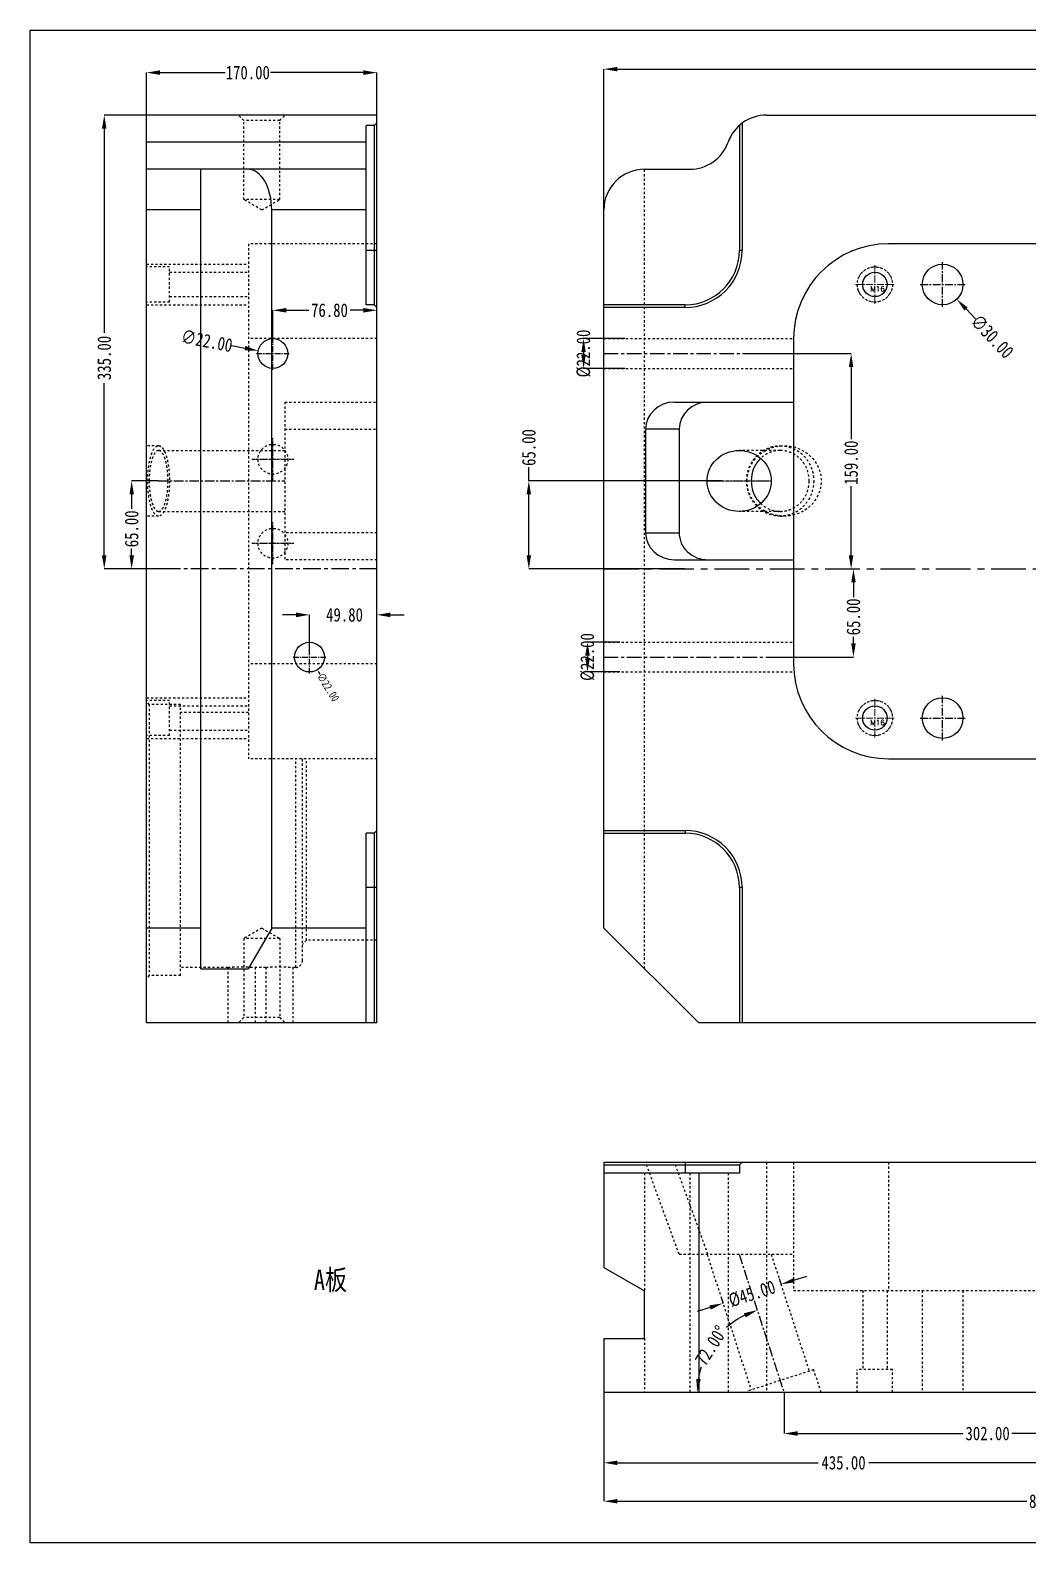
# Model space of a CAD drawing. Header units: millimetres. Extents: x -946 to 3963, y -10008 to 1396.
# Drawn here: x 1012 to 1748, y -5948 to -4831 of the extents above; entities that cross this region are included whole.
import ezdxf

# ---------------------------------------------------------------- set-up
doc = ezdxf.new("R2010")
doc.units = ezdxf.units.MM
doc.header["$LTSCALE"] = 16.335
doc.header["$PDMODE"] = 3
doc.header["$PDSIZE"] = 0.3125
doc.linetypes.add('CENTER', pattern=[0.6, 0.375, -0.075, 0.075, -0.075])
doc.linetypes.add('HIDDEN', pattern=[0.2, 0.1, -0.1])
doc.layers.get('0').update_dxf_attribs({"linetype": 'CONTINUOUS'})
doc.layers.get('Defpoints').update_dxf_attribs({"linetype": 'CONTINUOUS'})
doc.layers.add('DEFAULT_2', color=8, linetype='HIDDEN')
doc.layers.add('DIM', color=3, linetype='CONTINUOUS')
doc.layers.add('screw', color=33, linetype='CONTINUOUS', lineweight=13)
doc.styles.get("Standard").update_dxf_attribs({"font": 'txt', "width": 0.8})
doc.styles.add('TXT', font='txt.shx', dxfattribs={"bigfont": 'gbcbig.shx'})
doc.dimstyles.new('11', dxfattribs={"dimtxt": 10, "dimasz": 10, "dimexe": 0, "dimexo": 0, "dimgap": 0, "dimtad": 0, "dimzin": 0, "dimdsep": 46, "dimtxsty": 'Standard', "dimcen": 0, "dimclrd": 4, "dimclre": 4, "dimclrt": 6, "dimazin": 0, "dimtfac": 1, "dimtofl": 0, "dimtmove": 0, "dimatfit": 3, "dimfxl": 0, "dimtolj": 1, "dimtzin": 0, "dimarcsym": 0})

# ---------------------------------------------------------------- blocks, each defined once
blk = doc.blocks.new('*D381')
at = {"color": 4, "lineweight": -2}
for p, q in [((1870.6, -5824.8), (1870.6, -5867.1)), ((1568.6, -5836.8), (1568.6, -5867.1)), ((1578.6, -5867.1), (1700.8, -5867.1)), ((1860.6, -5867.1), (1736.8, -5867.1))]:
    blk.add_line(p, q, dxfattribs=at)
at = {"color": 4}
for points in [[(1578.6, -5865.4), (1578.6, -5868.8), (1568.6, -5867.1)], [(1860.6, -5865.4), (1860.6, -5868.8), (1870.6, -5867.1)]]:
    blk.add_solid(points, dxfattribs=at)
at = {"layer": 'Defpoints', "color": 0}
for p in [(1870.6, -5824.8), (1568.6, -5836.8), (1870.6, -5867.1)]:
    blk.add_point(p, dxfattribs=at)
at = {"color": 6, "insert": (1718.8, -5867.1), "char_height": 10, "attachment_point": 5}
blk.add_mtext('\\A1;302.00', dxfattribs=at)
blk = doc.blocks.new('*D382')
at = {"color": 4, "lineweight": -2}
for start, end in [(116.9638, 131.5406), (162.9763, 171.0362)]:
    blk.add_arc((1568.6, -5836.8), 64, start, end, dxfattribs=at)
at = {"color": 4}
for points in [[(1539, -5778.3), (1540.3, -5781.4), (1548.9, -5776)], [(1507.1, -5827), (1503.8, -5826.7), (1504.6, -5836.8)]]:
    blk.add_solid(points, dxfattribs=at)
at = {"layer": 'Defpoints', "color": 0}
for p in [(1535.5, -5734.8), (1525.8, -5789.3), (1435.6, -5836.8), (1568.6, -5836.8), (2305.6, -5836.8)]:
    blk.add_point(p, dxfattribs=at)
at = {"color": 6, "insert": (1514.8, -5802.2), "char_height": 10, "attachment_point": 5, "rotation": 57.2585}
blk.add_mtext('\\A1;72.00°', dxfattribs=at)
blk = doc.blocks.new('*D383')
at = {"color": 4, "lineweight": -2}
for p, q in [((1565, -5752.7), (1566.4, -5757)), ((1575.9, -5754), (1585.4, -5750.9)), ((1522.2, -5766.6), (1523.6, -5771)), ((1514.1, -5774), (1504.5, -5777.1))]:
    blk.add_line(p, q, dxfattribs=at)
at = {"color": 4}
for points in [[(1575.4, -5752.4), (1576.4, -5755.5), (1566.4, -5757)], [(1513.5, -5772.5), (1514.6, -5775.6), (1523.6, -5771)]]:
    blk.add_solid(points, dxfattribs=at)
at = {"layer": 'Defpoints', "color": 0}
for p in [(1565, -5752.7), (1522.2, -5766.6), (1523.6, -5771)]:
    blk.add_point(p, dxfattribs=at)
at = {"color": 6, "insert": (1545, -5764), "char_height": 10, "attachment_point": 5, "rotation": 18}
blk.add_mtext('\\A1;%%c45.00', dxfattribs=at)
blk = doc.blocks.new('screw_m16_i')
at = {"layer": 'screw', "color": 1, "linetype": 'CENTER', "ltscale": 0.808571}
for p, q in [((0, -14.3), (0, 14.3)), ((-14.3, 0), (14.3, 0))]:
    blk.add_line(p, q, dxfattribs=at)
at = {"layer": 'screw', "color": 8, "linetype": 'HIDDEN', "ltscale": 0.808571}
blk.add_circle((0, 0), 13, dxfattribs=at)
at = {"layer": 'screw'}
blk.add_circle((0, 0), 9, dxfattribs=at)
at = {"layer": 'screw', "color": 6, "style": 'TXT'}
blk.add_text('M16', height=3.9, dxfattribs=at).set_placement((-3.38, -5.2))
blk = doc.blocks.new('*D385')
at = {"color": 4, "lineweight": -2}
for p, q in [((1380.3, -5164), (1380.3, -5154)), ((1523, -5164), (1380.3, -5164)), ((1380.3, -5219), (1380.3, -5174)), ((1495.3, -5229), (1380.3, -5229))]:
    blk.add_line(p, q, dxfattribs=at)
at = {"color": 4}
for points in [[(1378.6, -5174), (1381.9, -5174), (1380.3, -5164)], [(1378.6, -5219), (1381.9, -5219), (1380.3, -5229)]]:
    blk.add_solid(points, dxfattribs=at)
at = {"layer": 'Defpoints', "color": 0}
for p in [(1523, -5164), (1380.3, -5229), (1495.3, -5229)]:
    blk.add_point(p, dxfattribs=at)
at = {"color": 6, "insert": (1380.3, -5139.4), "char_height": 10, "attachment_point": 5, "rotation": 90}
blk.add_mtext('\\A1;65.00', dxfattribs=at)
blk = doc.blocks.new('*D389')
at = {"color": 4, "lineweight": -2}
for p, q in [((1435.6, -4979.8), (1435.6, -4860.1)), ((1445.6, -4860.1), (1845.1, -4860.1)), ((2295.6, -4860.1), (1881.1, -4860.1)), ((2305.6, -4979.8), (2305.6, -4860.1))]:
    blk.add_line(p, q, dxfattribs=at)
at = {"color": 4}
for points in [[(1445.6, -4858.5), (1445.6, -4861.8), (1435.6, -4860.1)], [(2295.6, -4858.5), (2295.6, -4861.8), (2305.6, -4860.1)]]:
    blk.add_solid(points, dxfattribs=at)
at = {"layer": 'Defpoints', "color": 0}
for p in [(1435.6, -4860.1), (1435.6, -4979.8), (2305.6, -4979.8)]:
    blk.add_point(p, dxfattribs=at)
at = {"color": 6, "insert": (1863.1, -4860.1), "char_height": 10, "attachment_point": 5}
blk.add_mtext('\\A1;870.00', dxfattribs=at)
blk = doc.blocks.new('*D390')
at = {"layer": 'Defpoints', "color": 0}
for p in [(1212.6, -5284.7), (1224.2, -5303.4)]:
    blk.add_point(p, dxfattribs=at)
at = {"layer": 'DIM', "color": 4, "lineweight": -2}
blk.add_line((1226.3, -5306.8), (1225.3, -5305.1), dxfattribs=at)
at = {"layer": 'DIM', "color": 4}
blk.add_solid([(1225.6, -5304.9), (1225, -5305.3), (1224.2, -5303.4)], dxfattribs=at)
at = {"layer": 'DIM', "color": 6, "insert": (1232.2, -5316.3), "char_height": 6, "attachment_point": 5, "rotation": 301.7417}
blk.add_mtext('\\A1;∅22.00', dxfattribs=at)
blk = doc.blocks.new('*D399')
at = {"color": 4, "lineweight": -2}
for p, q in [((1451.1, -5059), (1420.7, -5059)), ((1420.7, -5069), (1420.7, -5071)), ((1451.1, -5081), (1420.7, -5081))]:
    blk.add_line(p, q, dxfattribs=at)
at = {"color": 4}
for points in [[(1419, -5069), (1422.3, -5069), (1420.7, -5059)], [(1419, -5071), (1422.3, -5071), (1420.7, -5081)]]:
    blk.add_solid(points, dxfattribs=at)
at = {"layer": 'Defpoints', "color": 0}
for p in [(1451.1, -5059), (1420.7, -5081), (1451.1, -5081)]:
    blk.add_point(p, dxfattribs=at)
at = {"color": 6, "insert": (1420.7, -5070), "char_height": 10, "attachment_point": 5, "rotation": 90}
blk.add_mtext('\\A1;%%c22.00', dxfattribs=at)
blk = doc.blocks.new('*D400')
at = {"color": 4, "lineweight": -2}
for p, q in [((1447.5, -5283), (1423.6, -5283)), ((1423.6, -5293), (1423.6, -5295)), ((1447.5, -5305), (1423.6, -5305))]:
    blk.add_line(p, q, dxfattribs=at)
at = {"color": 4}
for points in [[(1421.9, -5293), (1425.3, -5293), (1423.6, -5283)], [(1421.9, -5295), (1425.3, -5295), (1423.6, -5305)]]:
    blk.add_solid(points, dxfattribs=at)
at = {"layer": 'Defpoints', "color": 0}
for p in [(1447.5, -5283), (1423.6, -5305), (1447.5, -5305)]:
    blk.add_point(p, dxfattribs=at)
at = {"color": 6, "insert": (1423.6, -5294), "char_height": 10, "attachment_point": 5, "rotation": 90}
blk.add_mtext('\\A1;%%c22.00', dxfattribs=at)
blk = doc.blocks.new('*D408')
at = {"color": 4, "lineweight": -2}
for p, q in [((1191.4, -5057.9), (1191.4, -5038.1)), ((1201.4, -5038.1), (1217.9, -5038.1)), ((1258.2, -5038.1), (1248.5, -5038.1)), ((1268.2, -5050.2), (1268.2, -5038.1))]:
    blk.add_line(p, q, dxfattribs=at)
at = {"color": 4}
for points in [[(1201.4, -5036.4), (1201.4, -5039.8), (1191.4, -5038.1)], [(1258.2, -5036.4), (1258.2, -5039.8), (1268.2, -5038.1)]]:
    blk.add_solid(points, dxfattribs=at)
at = {"layer": 'Defpoints', "color": 0}
for p in [(1268.2, -5038.1), (1268.2, -5050.2), (1191.4, -5057.9)]:
    blk.add_point(p, dxfattribs=at)
at = {"color": 6, "insert": (1233.2, -5038.1), "char_height": 10, "attachment_point": 5}
blk.add_mtext('\\A1;76.80', dxfattribs=at)
blk = doc.blocks.new('*D409')
at = {"color": 4, "lineweight": -2}
for p, q in [((1208.4, -5262.9), (1198.4, -5262.9)), ((1218.4, -5289.5), (1218.4, -5262.9)), ((1268.2, -5281.9), (1268.2, -5262.9)), ((1278.2, -5262.9), (1288.2, -5262.9))]:
    blk.add_line(p, q, dxfattribs=at)
at = {"color": 4}
for points in [[(1208.4, -5261.2), (1208.4, -5264.6), (1218.4, -5262.9)], [(1278.2, -5261.2), (1278.2, -5264.6), (1268.2, -5262.9)]]:
    blk.add_solid(points, dxfattribs=at)
at = {"layer": 'Defpoints', "color": 0}
for p in [(1268.2, -5262.9), (1218.4, -5289.5), (1268.2, -5281.9)]:
    blk.add_point(p, dxfattribs=at)
at = {"color": 6, "insert": (1244.3, -5262.9), "char_height": 10, "attachment_point": 5}
blk.add_mtext('\\A1;49.80', dxfattribs=at)
blk = doc.blocks.new('*D414')
at = {"color": 4, "lineweight": -2}
for p, q in [((1543.7, -5070), (1618.1, -5070)), ((1618.1, -5080), (1618.1, -5133.2)), ((1618.1, -5219), (1618.1, -5167.9)), ((1603.5, -5229), (1618.1, -5229))]:
    blk.add_line(p, q, dxfattribs=at)
at = {"color": 4}
for points in [[(1616.4, -5080), (1619.7, -5080), (1618.1, -5070)], [(1616.4, -5219), (1619.7, -5219), (1618.1, -5229)]]:
    blk.add_solid(points, dxfattribs=at)
at = {"layer": 'Defpoints', "color": 0}
for p in [(1543.7, -5070), (1603.5, -5229), (1618.1, -5229)]:
    blk.add_point(p, dxfattribs=at)
at = {"color": 6, "insert": (1618.1, -5150.6), "char_height": 10, "attachment_point": 5, "rotation": 90}
blk.add_mtext('\\A1;159.00', dxfattribs=at)
blk = doc.blocks.new('*D415')
at = {"color": 4, "lineweight": -2}
for p, q in [((1603.5, -5229), (1619.8, -5229)), ((1619.8, -5239), (1619.8, -5249.8)), ((1619.8, -5284), (1619.8, -5279.1)), ((1557.6, -5294), (1619.8, -5294))]:
    blk.add_line(p, q, dxfattribs=at)
at = {"color": 4}
for points in [[(1618.2, -5239), (1621.5, -5239), (1619.8, -5229)], [(1618.2, -5284), (1621.5, -5284), (1619.8, -5294)]]:
    blk.add_solid(points, dxfattribs=at)
at = {"layer": 'Defpoints', "color": 0}
for p in [(1603.5, -5229), (1557.6, -5294), (1619.8, -5294)]:
    blk.add_point(p, dxfattribs=at)
at = {"color": 6, "insert": (1619.8, -5264.4), "char_height": 10, "attachment_point": 5, "rotation": 90}
blk.add_mtext('\\A1;65.00', dxfattribs=at)
blk = doc.blocks.new('*D416')
at = {"color": 4, "lineweight": -2}
blk.add_line((1161, -5064.2), (1170.8, -5066.1), dxfattribs=at)
at = {"color": 4}
blk.add_solid([(1171.1, -5064.4), (1170.5, -5067.7), (1180.6, -5068)], dxfattribs=at)
at = {"layer": 'Defpoints', "color": 0}
for p in [(1180.6, -5068), (1202.2, -5072.1)]:
    blk.add_point(p, dxfattribs=at)
at = {"color": 6, "insert": (1142.7, -5060.7), "char_height": 10, "attachment_point": 5, "rotation": 349.1224}
blk.add_mtext('\\A1;∅22.00', dxfattribs=at)
blk = doc.blocks.new('*D417')
at = {"color": 4, "lineweight": -2}
for p, q in [((1098.2, -4894), (1098.2, -4862.7)), ((1108.2, -4862.7), (1156.2, -4862.7)), ((1258.2, -4862.7), (1189.6, -4862.7)), ((1268.2, -4894), (1268.2, -4862.7))]:
    blk.add_line(p, q, dxfattribs=at)
at = {"color": 4}
for points in [[(1108.2, -4861), (1108.2, -4864.4), (1098.2, -4862.7)], [(1258.2, -4861), (1258.2, -4864.4), (1268.2, -4862.7)]]:
    blk.add_solid(points, dxfattribs=at)
at = {"layer": 'Defpoints', "color": 0}
for p in [(1098.2, -4862.7), (1098.2, -4894), (1268.2, -4894)]:
    blk.add_point(p, dxfattribs=at)
at = {"color": 6, "insert": (1172.9, -4862.7), "char_height": 10, "attachment_point": 5}
blk.add_mtext('\\A1;170.00', dxfattribs=at)
blk = doc.blocks.new('*D443')
at = {"color": 4, "lineweight": -2}
blk.add_line((1709.8, -5044.4), (1702.9, -5037.1), dxfattribs=at)
at = {"color": 4}
blk.add_solid([(1704.1, -5036), (1701.7, -5038.3), (1696, -5029.9)], dxfattribs=at)
at = {"layer": 'Defpoints', "color": 0}
for p in [(1675.3, -5008.2), (1696, -5029.9)]:
    blk.add_point(p, dxfattribs=at)
at = {"color": 6, "insert": (1722.2, -5057.4), "char_height": 10, "attachment_point": 5, "rotation": 313.6949}
blk.add_mtext('\\A1;∅30.00', dxfattribs=at)
blk = doc.blocks.new('*D448')
at = {"color": 4, "lineweight": -2}
for p, q in [((1119.2, -4894), (1067, -4894)), ((1067, -4904), (1067, -5054.7)), ((1067, -5219), (1067, -5092)), ((1119.2, -5229), (1067, -5229))]:
    blk.add_line(p, q, dxfattribs=at)
at = {"color": 4}
for points in [[(1065.3, -4904), (1068.6, -4904), (1067, -4894)], [(1065.3, -5219), (1068.6, -5219), (1067, -5229)]]:
    blk.add_solid(points, dxfattribs=at)
at = {"layer": 'Defpoints', "color": 0}
for p in [(1119.2, -4894), (1067, -5229), (1119.2, -5229)]:
    blk.add_point(p, dxfattribs=at)
at = {"color": 6, "insert": (1067, -5073.3), "char_height": 10, "attachment_point": 5, "rotation": 90}
blk.add_mtext('\\A1;335.00', dxfattribs=at)
blk = doc.blocks.new('*D449')
at = {"color": 4, "lineweight": -2}
for p, q in [((1107.1, -5164), (1087.2, -5164)), ((1087.2, -5174), (1087.2, -5184.7)), ((1087.2, -5219), (1087.2, -5214)), ((1107.1, -5229), (1087.2, -5229))]:
    blk.add_line(p, q, dxfattribs=at)
at = {"color": 4}
for points in [[(1085.6, -5174), (1088.9, -5174), (1087.2, -5164)], [(1085.6, -5219), (1088.9, -5219), (1087.2, -5229)]]:
    blk.add_solid(points, dxfattribs=at)
at = {"layer": 'Defpoints', "color": 0}
for p in [(1107.1, -5164), (1087.2, -5229), (1107.1, -5229)]:
    blk.add_point(p, dxfattribs=at)
at = {"color": 6, "insert": (1087.2, -5199.4), "char_height": 10, "attachment_point": 5, "rotation": 90}
blk.add_mtext('\\A1;65.00', dxfattribs=at)
blk = doc.blocks.new('*D450')
at = {"color": 4, "lineweight": -2}
for p, q in [((1435.6, -5816.8), (1435.6, -5888.7)), ((1870.6, -5846), (1870.6, -5888.7)), ((1445.6, -5888.7), (1593.8, -5888.7)), ((1860.6, -5888.7), (1631.2, -5888.7))]:
    blk.add_line(p, q, dxfattribs=at)
at = {"color": 4}
for points in [[(1445.6, -5887.1), (1445.6, -5890.4), (1435.6, -5888.7)], [(1860.6, -5887.1), (1860.6, -5890.4), (1870.6, -5888.7)]]:
    blk.add_solid(points, dxfattribs=at)
at = {"layer": 'Defpoints', "color": 0}
for p in [(1435.6, -5816.8), (1870.6, -5846), (1435.6, -5888.7)]:
    blk.add_point(p, dxfattribs=at)
at = {"color": 6, "insert": (1612.5, -5888.7), "char_height": 10, "attachment_point": 5}
blk.add_mtext('\\A1;435.00', dxfattribs=at)
blk = doc.blocks.new('*D451')
at = {"color": 4, "lineweight": -2}
for p, q in [((2305.6, -5816.8), (2305.6, -5917.1)), ((1435.6, -5836.8), (1435.6, -5917.1)), ((1445.6, -5917.1), (1747.7, -5917.1)), ((2295.6, -5917.1), (1783.7, -5917.1))]:
    blk.add_line(p, q, dxfattribs=at)
at = {"color": 4}
for points in [[(1445.6, -5915.4), (1445.6, -5918.7), (1435.6, -5917.1)], [(2295.6, -5915.4), (2295.6, -5918.7), (2305.6, -5917.1)]]:
    blk.add_solid(points, dxfattribs=at)
at = {"layer": 'Defpoints', "color": 0}
for p in [(2305.6, -5816.8), (1435.6, -5836.8), (2305.6, -5917.1)]:
    blk.add_point(p, dxfattribs=at)
at = {"color": 6, "insert": (1765.7, -5917.1), "char_height": 10, "attachment_point": 5}
blk.add_mtext('\\A1;870.00', dxfattribs=at)

msp = doc.modelspace()

# ---------------------------------------------------------------- linework, layer by layer
at = {"color": 7, "linetype": 'Continuous'}
for p, q in [((1098.236, -5564.045), (1098.236, -4894.045)), ((1268.236, -4894.045), (1098.236, -4894.045)), ((1268.236, -5564.045), (1268.236, -4894.045)), ((1537.63, -4900.045), (1537.63, -4994.045)), ((1555.63, -4894.045), (2185.63, -4894.045)), ((1260.236, -5034.045), (1260.236, -4901.684)), ((1266.236, -4901.684), (1260.236, -4901.684)), ((1266.236, -4901.684), (1266.236, -5034.045)), ((1535.63, -4901.684), (1535.63, -4994.045)), ((1260.236, -4914.045), (1098.236, -4914.045)), ((1260.236, -4934.045), (1098.236, -4934.045)), ((1138.236, -5524.045), (1138.236, -4934.045)), ((1465.63, -4934.045), (1499.061, -4934.045)), ((1138.236, -4964.045), (1098.236, -4964.045)), ((1190.556, -5494.045), (1190.556, -4964.045)), ((1260.236, -4964.045), (1190.556, -4964.045)), ((1435.63, -5494.045), (1435.63, -4964.045)), ((2135.63, -4989.045), (1645.63, -4989.045)), ((1268.236, -4994.045), (1260.236, -4994.045)), ((1537.63, -4994.045), (1535.63, -4994.045)), ((1266.236, -5034.045), (1260.236, -5034.045)), ((1268.236, -5036.045), (1266.236, -5034.045)), ((1495.63, -5034.045), (1435.63, -5034.045)), ((1495.63, -5036.045), (1495.63, -5034.045)), ((1495.63, -5036.045), (1435.63, -5036.045)), ((1575.63, -5059.045), (1575.63, -5299.045)), ((1487.714, -5105.845), (1575.63, -5105.845)), ((1466.431, -5125.845), (1466.431, -5202.245)), ((1491.181, -5125.845), (1466.431, -5125.845)), ((1491.181, -5125.845), (1491.181, -5202.245)), ((1466.431, -5202.245), (1491.181, -5202.245)), ((1487.714, -5222.245), (1575.63, -5222.245)), ((1645.63, -5369.045), (1827.232, -5369.045)), ((1266.236, -5424.045), (1260.236, -5424.045)), ((1260.236, -5564.045), (1260.236, -5424.045)), ((1266.236, -5424.045), (1268.236, -5422.045)), ((1266.236, -5424.045), (1266.236, -5564.045)), ((1435.63, -5422.045), (1495.63, -5422.045)), ((1435.63, -5424.045), (1495.63, -5424.045)), ((1495.63, -5422.045), (1495.63, -5424.045)), ((1268.236, -5464.045), (1260.236, -5464.045)), ((1535.63, -5464.045), (1535.63, -5564.045)), ((1537.63, -5464.045), (1535.63, -5464.045)), ((1537.63, -5464.045), (1537.63, -5564.045)), ((1138.236, -5494.045), (1098.236, -5494.045)), ((1190.556, -5494.045), (1173.236, -5524.045)), ((1260.236, -5494.045), (1190.556, -5494.045)), ((1505.63, -5564.045), (1435.63, -5494.045)), ((1138.236, -5524.045), (1173.236, -5524.045)), ((1268.236, -5564.045), (1098.236, -5564.045)), ((2235.63, -5564.045), (1505.63, -5564.045)), ((1435.63, -5666.847), (1435.63, -5744.526)), ((1435.63, -5666.847), (2305.63, -5666.847)), ((1435.63, -5668.847), (1535.63, -5668.847)), ((1495.63, -5666.847), (1495.63, -5674.847)), ((1537.63, -5666.847), (1535.63, -5668.847)), ((1535.63, -5668.847), (1535.63, -5674.847)), ((1535.63, -5674.847), (1435.63, -5674.847)), ((1505.63, -5674.847), (1505.63, -5836.847)), ((1435.63, -5744.526), (1465.63, -5761.847)), ((1465.63, -5796.847), (1465.63, -5761.847)), ((1435.63, -5796.847), (1435.63, -5836.847)), ((1435.63, -5796.847), (1465.63, -5796.847)), ((2305.63, -5836.847), (1435.63, -5836.847))]:
    msp.add_line(p, q, dxfattribs=at)
at = {"color": 1, "linetype": 'CENTER', "ltscale": 0.932966}
for p, q in [((1685.63, -5035.545), (1685.63, -5002.545)), ((1669.13, -5019.045), (1702.13, -5019.045)), ((1685.63, -5355.545), (1685.63, -5322.545)), ((1669.13, -5339.045), (1702.13, -5339.045))]:
    msp.add_line(p, q, dxfattribs=at)
at = {"color": 1, "linetype": 'CENTER', "ltscale": 0.684175}
for p, q in [((1191.436, -5082.145), (1191.436, -5057.945)), ((1179.336, -5070.045), (1203.536, -5070.045)), ((1218.436, -5306.145), (1218.436, -5281.945)), ((1206.336, -5294.045), (1230.536, -5294.045))]:
    msp.add_line(p, q, dxfattribs=at)
at = {"color": 1, "linetype": 'CENTER', "ltscale": 0.310989}
for p, q in [((1191.436, -5163.545), (1191.436, -5132.545)), ((1175.936, -5148.045), (1206.936, -5148.045)), ((1191.436, -5225.545), (1191.436, -5194.545)), ((1175.936, -5210.045), (1206.936, -5210.045))]:
    msp.add_line(p, q, dxfattribs=at)
at = {"color": 1, "linetype": 'CENTER', "ltscale": 0.27989}
msp.add_line((1511.83, -5164.045), (1559.146, -5164.045), dxfattribs=at)
at = {"color": 1, "linetype": 'CENTER', "ltscale": 2.114723}
msp.add_line((1268.236, -5229.045), (1098.236, -5229.045), dxfattribs=at)
at = {"color": 1, "linetype": 'CENTER', "ltscale": 4.167248}
msp.add_line((1435.63, -5229.045), (2305.63, -5229.045), dxfattribs=at)
msp.add_lwpolyline([(1012.392, -4831.428), (2412.871, -4831.428), (2412.871, -5947.71), (1012.392, -5947.71)], close=True)
at = {"color": 7, "linetype": 'Continuous'}
for centre, radius in [((1635.63, -5019.045), 9), ((1685.63, -5019.045), 15), ((1685.63, -5339.045), 15), ((1635.63, -5339.045), 9)]:
    msp.add_circle(centre, radius, dxfattribs=at)
for centre in [(1191.436, -5070.045), (1218.436, -5294.045)]:
    msp.add_circle(centre, 11)
for centre, radius, start, end in [((1555.63, -4924.045), 30, 90, 160.528779), ((1499.061, -4904.045), 30, 270, 340.528779), ((1465.63, -4964.045), 30, 90, 180), ((1645.63, -5059.045), 70, 90, 180), ((1495.63, -4994.045), 42, 270, 0), ((1495.63, -4994.045), 40, 270, 0), ((1645.63, -5299.045), 70, 180, 270), ((1495.63, -5464.045), 42, 0, 90), ((1495.63, -5464.045), 40, 0, 90)]:
    msp.add_arc(centre, radius, start, end, dxfattribs=at)
for centre, major_axis, ratio, start_param, end_param in [((1286.236, -4924.045), (0, 30), 1, 0.64350111, 0.72972766), ((1173.236, -4964.045), (0, 30), 0.57735027, -1.57079633, 0), ((1487.714, -5125.845), (21.284, 0), 0.93969262, 1.57079633, 3.14159265), ((1512.464, -5125.845), (21.284, 0), 0.93969262, 1.57079633, 3.14159265), ((1487.714, -5202.245), (21.284, 0), 0.93969262, -3.14159265, -1.57079633), ((1512.464, -5202.245), (-21.284, 0), 0.93969262, 0, 1.57079633)]:
    msp.add_ellipse(centre, major_axis=major_axis, ratio=ratio, start_param=start_param, end_param=end_param, dxfattribs=at)
msp.add_ellipse((1535.488, -5164.045), major_axis=(23.658, 0), ratio=0.95105652, dxfattribs=at)
for points, knots in [([(1551.293, -5147.458), (1549.108, -5149.565), (1545.566, -5154.786), (1544.354, -5160.965), (1544.354, -5164.045)], [0, 0, 0, 0, 0.49638372, 1, 1, 1, 1]), ([(1544.354, -5164.045), (1544.354, -5167.124), (1545.566, -5173.303), (1549.108, -5178.524), (1551.293, -5180.631)], [0, 0, 0, 0, 0.50361628, 1, 1, 1, 1])]:
    msp.add_open_spline(points, degree=3, knots=knots, dxfattribs=at)
at = {"layer": 'DEFAULT_2', "color": 8, "linetype": 'HIDDEN'}
for p, q in [((1169.986, -4898.045), (1165.986, -4894.045)), ((1169.986, -4956.395), (1169.986, -4898.045)), ((1196.486, -4898.045), (1169.986, -4898.045)), ((1196.486, -4898.045), (1200.486, -4894.045)), ((1196.486, -4956.395), (1196.486, -4898.045)), ((1465.63, -5524.045), (1465.63, -4934.045)), ((1183.236, -4964.045), (1169.986, -4956.395)), ((1196.486, -4956.395), (1169.986, -4956.395)), ((1183.236, -4964.045), (1196.486, -4956.395)), ((1173.436, -4989.045), (1173.436, -5369.045)), ((1268.236, -4989.045), (1173.436, -4989.045)), ((1098.236, -5004.045), (1173.436, -5004.045)), ((1115.236, -5006.045), (1098.236, -5006.045)), ((1115.236, -5032.04), (1115.236, -5006.049)), ((1115.236, -5010.045), (1173.436, -5010.045)), ((1115.236, -5032.045), (1098.236, -5032.045)), ((1098.236, -5034.045), (1173.436, -5034.045)), ((1115.236, -5028.045), (1173.436, -5028.045)), ((1268.236, -5059.045), (1173.436, -5059.045)), ((1435.63, -5059.044), (1575.63, -5059.044)), ((1435.63, -5081.045), (1575.63, -5081.045)), ((1200.236, -5105.845), (1200.236, -5222.245)), ((1200.236, -5105.845), (1268.236, -5105.845)), ((1200.236, -5125.845), (1268.236, -5125.845)), ((1107.091, -5138.045), (1098.236, -5138.045)), ((1107.091, -5141.545), (1200.236, -5141.545)), ((1565.753, -5141.545), (1535.488, -5141.545)), ((1565.753, -5138.045), (1568.63, -5138.045)), ((1107.091, -5190.045), (1098.236, -5190.045)), ((1107.091, -5186.545), (1200.236, -5186.545)), ((1565.753, -5186.545), (1535.488, -5186.545)), ((1565.753, -5190.045), (1568.63, -5190.045)), ((1268.236, -5202.245), (1200.236, -5202.245)), ((1268.236, -5222.245), (1200.236, -5222.245)), ((1435.63, -5283.035), (1575.63, -5283.035)), ((1268.236, -5299.045), (1173.436, -5299.045)), ((1435.63, -5305.035), (1575.63, -5305.035)), ((1098.236, -5324.045), (1173.436, -5324.045)), ((1115.236, -5326.045), (1098.236, -5326.045)), ((1100.236, -5328.995), (1098.236, -5326.995)), ((1100.236, -5328.995), (1100.236, -5529.095)), ((1123.336, -5328.995), (1100.236, -5328.995)), ((1115.236, -5352.04), (1115.236, -5326.049)), ((1115.236, -5330.045), (1173.436, -5330.045)), ((1123.336, -5529.095), (1123.336, -5328.995)), ((1173.436, -5334.995), (1123.336, -5334.995)), ((1115.236, -5352.045), (1098.236, -5352.045)), ((1098.236, -5354.045), (1173.436, -5354.045)), ((1115.236, -5348.045), (1173.436, -5348.045)), ((1268.236, -5369.045), (1173.436, -5369.045)), ((1208.236, -5523.095), (1208.236, -5369.045)), ((1213.236, -5518.095), (1213.236, -5369.045)), ((1216.238, -5503.095), (1216.236, -5369.045)), ((1183.236, -5494.045), (1169.986, -5501.694)), ((1196.486, -5501.694), (1169.986, -5501.694)), ((1169.986, -5501.694), (1169.986, -5560.045)), ((1183.236, -5494.045), (1196.486, -5501.694)), ((1196.486, -5501.694), (1196.486, -5560.045)), ((1216.238, -5503.095), (1213.236, -5506.097)), ((1268.236, -5503.095), (1216.238, -5503.095)), ((1158.236, -5523.095), (1123.336, -5523.095)), ((1158.236, -5523.095), (1158.236, -5564.045)), ((1186.236, -5523.095), (1178.236, -5523.095)), ((1178.236, -5523.095), (1178.236, -5564.045)), ((1186.236, -5523.095), (1186.236, -5564.045)), ((1208.236, -5523.095), (1206.236, -5523.095)), ((1206.236, -5523.095), (1206.236, -5564.045)), ((1100.236, -5529.095), (1098.236, -5531.095)), ((1123.336, -5529.095), (1100.236, -5529.095)), ((1169.986, -5560.045), (1165.986, -5564.045)), ((1196.486, -5560.045), (1169.986, -5560.045)), ((1196.486, -5560.045), (1200.486, -5564.045)), ((1491.181, -5734.847), (1466.431, -5666.847)), ((1512.464, -5734.847), (1487.714, -5666.847)), ((1555.63, -5666.847), (1555.63, -5836.847)), ((1575.63, -5666.847), (1575.63, -5761.647)), ((1645.63, -5666.847), (1645.63, -5761.647)), ((1465.63, -5674.847), (1465.63, -5761.847)), ((1499.061, -5674.847), (1499.061, -5836.847)), ((1527.346, -5674.847), (1527.346, -5836.847)), ((1491.181, -5734.847), (1575.63, -5734.847)), ((1511.83, -5734.847), (1544.354, -5834.945)), ((1559.146, -5734.847), (1587.152, -5821.039)), ((1575.63, -5761.647), (1862.194, -5761.647)), ((1626.63, -5761.647), (1626.63, -5819.847)), ((1644.63, -5761.647), (1644.63, -5819.847)), ((1670.63, -5761.647), (1670.63, -5836.847)), ((1700.63, -5761.647), (1700.63, -5836.847)), ((1465.63, -5796.847), (1465.63, -5836.847)), ((1590.48, -5819.957), (1541.025, -5836.026)), ((1595.968, -5836.847), (1590.48, -5819.957)), ((1648.63, -5819.847), (1622.63, -5819.847)), ((1622.63, -5836.847), (1622.63, -5819.847)), ((1648.63, -5836.847), (1648.63, -5819.847)), ((1541.025, -5836.026), (1541.292, -5836.847))]:
    msp.add_line(p, q, dxfattribs=at)
at = {"layer": 'DEFAULT_2', "color": 1, "linetype": 'CENTER', "ltscale": 1.741537}
for p, q in [((1435.63, -5070.049), (1575.63, -5070.049)), ((1435.63, -5294.04), (1575.63, -5294.04))]:
    msp.add_line(p, q, dxfattribs=at)
at = {"layer": 'DEFAULT_2', "color": 1, "linetype": 'CENTER', "ltscale": 1.158682}
msp.add_line((1107.091, -5164.045), (1200.236, -5164.045), dxfattribs=at)
at = {"layer": 'DEFAULT_2', "color": 1, "linetype": 'CENTER', "ltscale": 1.21831}
msp.add_line((1535.488, -5734.847), (1568.63, -5836.847), dxfattribs=at)
at = {"layer": 'DEFAULT_2', "color": 8, "linetype": 'HIDDEN'}
for centre, radius in [((1635.63, -5019.045), 13), ((1191.436, -5148.045), 11), ((1191.436, -5210.045), 11), ((1635.63, -5339.045), 13)]:
    msp.add_circle(centre, radius, dxfattribs=at)
msp.add_arc((1208.236, -5518.095), 5, 270, 0, dxfattribs=at)
msp.add_ellipse((1568.63, -5164.045), major_axis=(-27.338, 0), ratio=0.95105652, dxfattribs=at)
for points, knots in [([(1099.056, -5164.045), (1099.056, -5162.354), (1099.156, -5159.028), (1099.6, -5154.202), (1100.32, -5149.749), (1101.286, -5145.835), (1102.46, -5142.604), (1103.645, -5140.43), (1104.7, -5139.178), (1105.469, -5138.536), (1106.268, -5138.138), (1106.825, -5138.045), (1107.091, -5138.045)], [0, 0, 0, 0, 0.17733543, 0.34866013, 0.50788377, 0.64998115, 0.77075409, 0.86776165, 0.90747073, 0.941884, 0.9721247, 1, 1, 1, 1]), ([(1107.091, -5141.545), (1106.861, -5141.545), (1106.378, -5141.625), (1105.688, -5141.97), (1105.022, -5142.526), (1104.108, -5143.609), (1103.083, -5145.49), (1102.067, -5148.286), (1101.231, -5151.673), (1100.608, -5155.527), (1100.224, -5159.703), (1100.138, -5162.581), (1100.138, -5164.045)], [0, 0, 0, 0, 0.02787486, 0.0581148, 0.09253221, 0.13223423, 0.22924896, 0.35002263, 0.49211166, 0.6513557, 0.82262449, 1, 1, 1, 1]), ([(1107.091, -5138.045), (1107.356, -5138.045), (1107.914, -5138.138), (1108.712, -5138.536), (1109.481, -5139.178), (1110.537, -5140.43), (1111.722, -5142.604), (1112.895, -5145.835), (1113.861, -5149.749), (1114.582, -5154.202), (1115.025, -5159.028), (1115.125, -5162.354), (1115.125, -5164.045)], [0, 0, 0, 0, 0.0278753, 0.058116, 0.09252927, 0.13223835, 0.22924591, 0.35001885, 0.49211623, 0.65133987, 0.82266457, 1, 1, 1, 1]), ([(1114.044, -5164.045), (1114.044, -5162.581), (1113.957, -5159.703), (1113.573, -5155.527), (1112.95, -5151.673), (1112.114, -5148.286), (1111.098, -5145.49), (1110.073, -5143.609), (1109.159, -5142.526), (1108.494, -5141.97), (1107.803, -5141.625), (1107.321, -5141.545), (1107.091, -5141.545)], [0, 0, 0, 0, 0.17737551, 0.3486443, 0.50788834, 0.64997737, 0.77075104, 0.86776577, 0.90746779, 0.9418852, 0.97212514, 1, 1, 1, 1]), ([(1541.025, -5164.045), (1541.025, -5160.669), (1542.287, -5153.897), (1546.872, -5146.651), (1551.907, -5142.301), (1556.213, -5139.876), (1560.887, -5138.382), (1564.136, -5138.045), (1565.753, -5138.045)], [0, 0, 0, 0, 0.25513653, 0.50690674, 0.63159961, 0.75514659, 0.87781259, 1, 1, 1, 1]), ([(1565.753, -5141.545), (1563.117, -5141.545), (1557.762, -5142.601), (1553.215, -5145.606), (1551.293, -5147.458)], [0, 0, 0, 0, 0.49682156, 1, 1, 1, 1]), ([(1565.753, -5138.045), (1567.369, -5138.045), (1570.619, -5138.382), (1575.292, -5139.876), (1579.599, -5142.301), (1584.633, -5146.651), (1589.219, -5153.897), (1590.48, -5160.669), (1590.48, -5164.045)], [0, 0, 0, 0, 0.12218741, 0.24485341, 0.36840039, 0.49309326, 0.74486347, 1, 1, 1, 1]), ([(1587.152, -5164.045), (1587.152, -5161.123), (1586.06, -5155.263), (1582.092, -5148.992), (1577.735, -5145.228), (1574.008, -5143.129), (1569.964, -5141.836), (1567.152, -5141.545), (1565.753, -5141.545)], [0, 0, 0, 0, 0.25512483, 0.50690644, 0.63159721, 0.75514602, 0.87781288, 1, 1, 1, 1]), ([(1107.091, -5190.045), (1106.825, -5190.045), (1106.268, -5189.951), (1105.469, -5189.553), (1104.7, -5188.911), (1103.645, -5187.659), (1102.46, -5185.485), (1101.286, -5182.254), (1100.32, -5178.34), (1099.6, -5173.887), (1099.156, -5169.061), (1099.056, -5165.736), (1099.056, -5164.045)], [0, 0, 0, 0, 0.0278753, 0.058116, 0.09252927, 0.13223835, 0.22924591, 0.35001885, 0.49211623, 0.65133987, 0.82266457, 1, 1, 1, 1]), ([(1100.138, -5164.045), (1100.138, -5165.508), (1100.224, -5168.386), (1100.608, -5172.562), (1101.231, -5176.416), (1102.067, -5179.803), (1103.083, -5182.599), (1104.108, -5184.48), (1105.022, -5185.564), (1105.688, -5186.119), (1106.378, -5186.464), (1106.861, -5186.545), (1107.091, -5186.545)], [0, 0, 0, 0, 0.17737551, 0.3486443, 0.50788834, 0.64997737, 0.77075104, 0.86776577, 0.90746779, 0.9418852, 0.97212514, 1, 1, 1, 1]), ([(1115.125, -5164.045), (1115.125, -5165.736), (1115.025, -5169.061), (1114.582, -5173.887), (1113.861, -5178.34), (1112.895, -5182.254), (1111.722, -5185.485), (1110.537, -5187.659), (1109.481, -5188.911), (1108.712, -5189.553), (1107.914, -5189.951), (1107.356, -5190.045), (1107.091, -5190.045)], [0, 0, 0, 0, 0.17733543, 0.34866013, 0.50788377, 0.64998115, 0.77075409, 0.86776165, 0.90747073, 0.941884, 0.9721247, 1, 1, 1, 1]), ([(1107.091, -5186.545), (1107.321, -5186.545), (1107.803, -5186.464), (1108.494, -5186.119), (1109.159, -5185.564), (1110.073, -5184.48), (1111.098, -5182.599), (1112.114, -5179.803), (1112.95, -5176.416), (1113.573, -5172.562), (1113.957, -5168.386), (1114.044, -5165.508), (1114.044, -5164.045)], [0, 0, 0, 0, 0.02787486, 0.0581148, 0.09253221, 0.13223423, 0.22924896, 0.35002263, 0.49211166, 0.6513557, 0.82262449, 1, 1, 1, 1]), ([(1565.753, -5190.045), (1564.136, -5190.045), (1560.887, -5189.708), (1556.213, -5188.213), (1551.907, -5185.788), (1546.872, -5181.438), (1542.287, -5174.192), (1541.025, -5167.42), (1541.025, -5164.045)], [0, 0, 0, 0, 0.12218741, 0.24485341, 0.36840039, 0.49309326, 0.74486347, 1, 1, 1, 1]), ([(1565.753, -5186.545), (1567.152, -5186.545), (1569.964, -5186.253), (1574.008, -5184.96), (1577.735, -5182.861), (1582.092, -5179.097), (1586.06, -5172.826), (1587.152, -5166.966), (1587.152, -5164.045)], [0, 0, 0, 0, 0.12218712, 0.24485398, 0.36840279, 0.49309356, 0.74487517, 1, 1, 1, 1]), ([(1590.48, -5164.045), (1590.48, -5167.42), (1589.219, -5174.192), (1584.633, -5181.438), (1579.599, -5185.788), (1575.292, -5188.213), (1570.619, -5189.708), (1567.369, -5190.045), (1565.753, -5190.045)], [0, 0, 0, 0, 0.25513653, 0.50690674, 0.63159961, 0.75514659, 0.87781259, 1, 1, 1, 1]), ([(1551.293, -5180.631), (1553.215, -5182.483), (1557.762, -5185.488), (1563.117, -5186.545), (1565.753, -5186.545)], [0, 0, 0, 0, 0.50317844, 1, 1, 1, 1]), ([(1158.236, -5523.095), (1158.239, -5523.092), (1158.257, -5523.096), (1158.291, -5523.086), (1158.353, -5523.083), (1158.479, -5523.068), (1158.698, -5523.047), (1159.027, -5523.013), (1159.446, -5522.973), (1159.948, -5522.927), (1160.531, -5522.878), (1161.45, -5522.805), (1162.749, -5522.718), (1164.456, -5522.632), (1166.309, -5522.575), (1167.585, -5522.561), (1168.236, -5522.561)], [0, 0, 0, 0, 0.00121867, 0.00486073, 0.01090616, 0.01933496, 0.0432627, 0.07645799, 0.11855173, 0.16909721, 0.22764021, 0.29359941, 0.44504533, 0.61773649, 0.8053116, 1, 1, 1, 1]), ([(1168.236, -5522.561), (1168.886, -5522.561), (1170.162, -5522.575), (1172.015, -5522.632), (1173.722, -5522.718), (1175.022, -5522.805), (1175.94, -5522.878), (1176.523, -5522.927), (1177.026, -5522.973), (1177.445, -5523.014), (1177.772, -5523.046), (1177.994, -5523.07), (1178.116, -5523.081), (1178.186, -5523.091), (1178.205, -5523.089), (1178.239, -5523.097), (1178.236, -5523.095)], [0, 0, 0, 0, 0.19469166, 0.38226168, 0.55494544, 0.70639654, 0.77236101, 0.83090612, 0.88145144, 0.92354303, 0.95673408, 0.9806615, 0.98909159, 0.99513845, 0.99878146, 1, 1, 1, 1]), ([(1186.236, -5523.095), (1186.239, -5523.092), (1186.257, -5523.096), (1186.291, -5523.086), (1186.353, -5523.083), (1186.479, -5523.068), (1186.698, -5523.047), (1187.027, -5523.013), (1187.446, -5522.973), (1187.948, -5522.927), (1188.531, -5522.878), (1189.45, -5522.805), (1190.749, -5522.718), (1192.456, -5522.632), (1194.309, -5522.575), (1195.585, -5522.561), (1196.236, -5522.561)], [0, 0, 0, 0, 0.00121867, 0.00486073, 0.01090616, 0.01933496, 0.0432627, 0.07645799, 0.11855173, 0.16909721, 0.22764021, 0.29359941, 0.44504533, 0.61773649, 0.8053116, 1, 1, 1, 1]), ([(1196.236, -5522.561), (1196.886, -5522.561), (1198.162, -5522.575), (1200.015, -5522.632), (1201.722, -5522.718), (1203.022, -5522.805), (1203.94, -5522.878), (1204.523, -5522.927), (1205.026, -5522.973), (1205.445, -5523.014), (1205.772, -5523.046), (1205.994, -5523.07), (1206.116, -5523.081), (1206.186, -5523.091), (1206.205, -5523.089), (1206.239, -5523.097), (1206.236, -5523.095)], [0, 0, 0, 0, 0.19469166, 0.38226168, 0.55494544, 0.70639654, 0.77236101, 0.83090612, 0.88145144, 0.92354303, 0.95673408, 0.9806615, 0.98909159, 0.99513845, 0.99878146, 1, 1, 1, 1])]:
    msp.add_open_spline(points, degree=3, knots=knots, dxfattribs=at)

# ---------------------------------------------------------------- block references
at = {"layer": 'screw'}
for p in [(1635.63, -5019.045), (1635.63, -5339.045)]:
    msp.add_blockref('screw_m16_i', p, dxfattribs=at)

# ---------------------------------------------------------------- texts
at = {"insert": (1221.687, -5746.162), "char_height": 15, "width": 257.62943, "attachment_point": 1}
msp.add_mtext('{\\fSimSun|b0|i0|c134|p2;A板}', dxfattribs=at)

# ---------------------------------------------------------------- dimensions: what is measured, and where the dimension line sits
for base, p1, p2, picture, middle in [((1435.63, -4860.124), (2305.63, -4979.8), (1435.63, -4979.8), '*D389', (1863.078, -4860.124)), ((1098.236, -4862.691), (1268.236, -4894.045), (1098.236, -4894.045), '*D417', (1172.899, -4862.691)), ((1268.236, -5038.108), (1191.436, -5057.945), (1268.236, -5050.203), '*D408', (1233.193, -5038.108)), ((1268.236, -5262.894), (1218.436, -5289.547), (1268.236, -5281.931), '*D409', (1244.312, -5262.894)), ((1435.63, -5888.742), (1870.63, -5845.951), (1435.63, -5816.847), '*D450', (1612.487, -5888.742)), ((2305.63, -5917.083), (1435.63, -5836.847), (2305.63, -5816.847), '*D451', (1765.697, -5917.083)), ((1870.63, -5867.109), (1568.63, -5836.847), (1870.63, -5824.793), '*D381', (1718.819, -5867.109))]:
    dim = msp.add_linear_dim(base=base, p1=p1, p2=p2, dimstyle='11')
    dim.commit()
    dim.dimension.update_dxf_attribs({"geometry": picture, "text_midpoint": middle, "dimtype": 160})
for base, p1, p2, picture, middle in [((1066.967, -5229.045), (1119.156, -4894.045), (1119.156, -5229.045), '*D448', (1066.967, -5073.348)), ((1618.078, -5229.045), (1543.658, -5070.049), (1603.543, -5229.045), '*D414', (1618.078, -5150.572)), ((1380.28, -5229.045), (1522.996, -5164.045), (1495.289, -5229.045), '*D385', (1380.28, -5139.378)), ((1087.249, -5229.045), (1107.091, -5164.045), (1107.091, -5229.045), '*D449', (1087.249, -5199.356)), ((1619.822, -5294.0397), (1603.5428, -5229.0445), (1557.6121, -5294.0397), '*D415', (1619.822, -5264.4388))]:
    dim = msp.add_linear_dim(base=base, p1=p1, p2=p2, angle=90, dimstyle='11')
    dim.commit()
    dim.dimension.update_dxf_attribs({"geometry": picture, "text_midpoint": middle, "dimtype": 160})
for p1, p2, picture, middle in [((1675.268, -5008.199), (1695.992, -5029.89), '*D443', (1722.243, -5057.365)), ((1202.238, -5072.12), (1180.633, -5067.969), '*D416', (1142.661, -5060.672))]:
    dim = msp.add_diameter_dim_2p(p1=p1, p2=p2, dimstyle='11')
    dim.commit()
    dim.dimension.update_dxf_attribs({"geometry": picture, "text_midpoint": middle})
for base, p1, p2, angle, picture, middle, dimtype in [((1420.658, -5081.045), (1451.144, -5059.044), (1451.144, -5081.045), 90, '*D399', (1420.658, -5070.044), 160), ((1423.594, -5305.035), (1447.468, -5283.035), (1447.468, -5305.035), 90, '*D400', (1423.594, -5294.035), 160), ((1523.562, -5770.954), (1564.959, -5752.737), (1522.162, -5766.643), 198, '*D383', (1544.961, -5764.001), 161)]:
    dim = msp.add_linear_dim(base=base, p1=p1, p2=p2, angle=angle, text='%%c<>', dimstyle='11')
    dim.commit()
    dim.dimension.update_dxf_attribs({"geometry": picture, "text_midpoint": middle, "dimtype": dimtype})
dim = msp.add_angular_dim_2l(base=(1525.816, -5789.297), line1=((2305.63, -5836.847), (1435.63, -5836.847)), line2=((1535.488, -5734.847), (1568.63, -5836.847)), dimstyle='11')
dim.commit()
dim.dimension.update_dxf_attribs({"geometry": '*D382', "text_midpoint": (1514.812, -5802.241), "dimtype": 162})
at = {"layer": 'DIM'}
dim = msp.add_diameter_dim_2p(p1=(1212.649, -5284.69), p2=(1224.223, -5303.399), dimstyle='11', override={"dimtxt": 6, "dimasz": 2}, dxfattribs=at)
dim.commit()
dim.dimension.update_dxf_attribs({"geometry": '*D390', "text_midpoint": (1232.219, -5316.326)})

doc.saveas('drawing.dxf')
